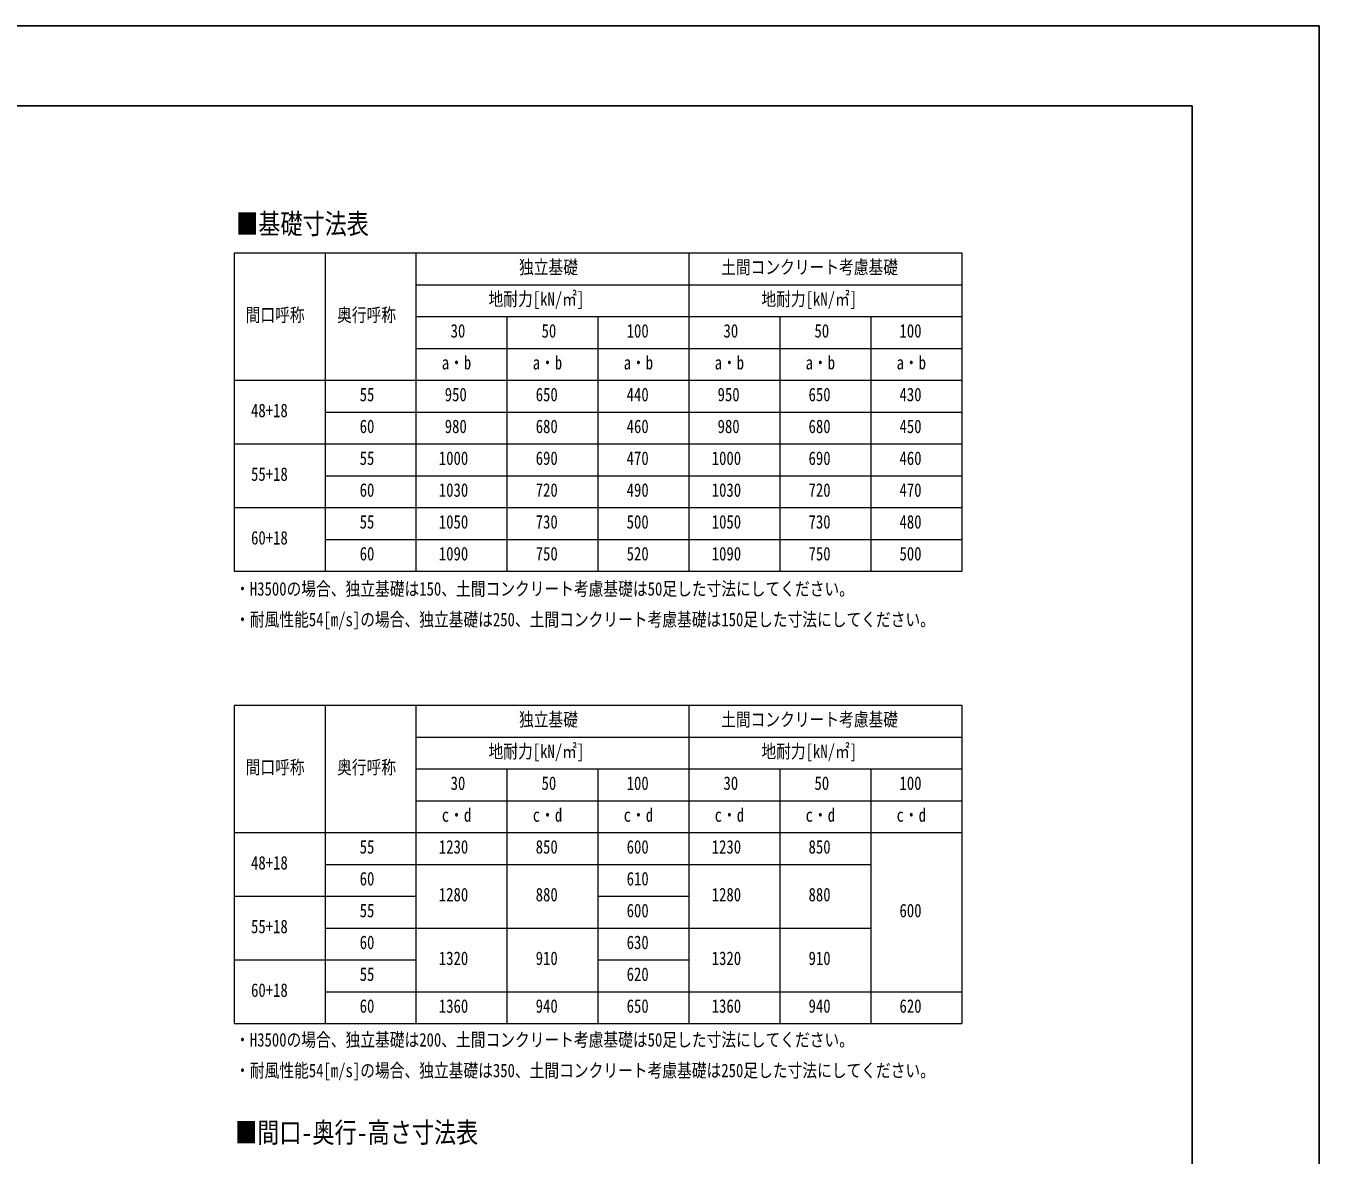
# Model space of a CAD drawing. Units: millimetres, scale not verified. Extents: x -18922 to 18922, y -13365 to 13365.
# Drawn here: x 4704 to 18922, y 950 to 13365 of the extents above; entities that cross this region are included whole.
import ezdxf
from ezdxf.enums import TextEntityAlignment as Align

# ---------------------------------------------------------------- set-up
doc = ezdxf.new("R2010")
doc.units = ezdxf.units.MM
doc.header["$LTSCALE"] = 50
doc.layers.add('0-1_TABLE1', color=7, linetype='Continuous', lineweight=18)
doc.layers.add('0-2_USER1', color=3, linetype='Continuous')
doc.layers.add('0-8_YKK_ZWAK', color=7, linetype='Continuous')
doc.styles.add('ＭＳ ゴシック', font='')
doc.styles.get('ＭＳ ゴシック').set_extended_font_data('MS Gothic')

msp = doc.modelspace()

# ---------------------------------------------------------------- linework, layer by layer
at = {"layer": '0-1_TABLE1'}
for p, q in [((6992.59, 10869.5), (14992.59, 10869.5)), ((6992.59, 10869.5), (6992.59, 7369.5)), ((7992.59, 10869.5), (7992.59, 7369.5)), ((8992.59, 10869.5), (8992.59, 7369.5)), ((11992.59, 10869.5), (11992.59, 7369.5)), ((14992.59, 10869.5), (14992.59, 7369.5)), ((8992.59, 10519.5), (14992.59, 10519.5)), ((8992.59, 10169.5), (14992.59, 10169.5)), ((9992.59, 10169.5), (9992.59, 7369.5)), ((10992.59, 10169.5), (10992.59, 7369.5)), ((12992.59, 10169.5), (12992.59, 7369.5)), ((13992.59, 10169.5), (13992.59, 7369.5)), ((8992.59, 9819.5), (14992.59, 9819.5)), ((6992.59, 9469.5), (14992.59, 9469.5)), ((7992.59, 9119.5), (14992.59, 9119.5)), ((6992.59, 8769.5), (14992.59, 8769.5)), ((7992.59, 8419.5), (14992.59, 8419.5)), ((6992.59, 8069.5), (14992.59, 8069.5)), ((7992.59, 7719.5), (14992.59, 7719.5)), ((6992.59, 5896.5), (14992.59, 5896.5)), ((6992.59, 5896.5), (6992.59, 2396.5)), ((7992.59, 5896.5), (7992.59, 2396.5)), ((8992.59, 5896.5), (8992.59, 2396.5)), ((11992.59, 5896.5), (11992.59, 2396.5)), ((14992.59, 5896.5), (14992.59, 2396.5)), ((8992.59, 5546.5), (14992.59, 5546.5)), ((8992.59, 5196.5), (14992.59, 5196.5)), ((9992.59, 5196.5), (9992.59, 2396.5)), ((10992.59, 5196.5), (10992.59, 2396.5)), ((12992.59, 5196.5), (12992.59, 2396.5)), ((13992.59, 5196.5), (13992.59, 2396.5)), ((8992.59, 4846.5), (14992.59, 4846.5)), ((6992.59, 4496.5), (14992.59, 4496.5)), ((7992.59, 4146.5), (13992.59, 4146.5)), ((6992.59, 3796.5), (8992.59, 3796.5)), ((10992.59, 3796.5), (11992.59, 3796.5)), ((7992.59, 3446.5), (13992.59, 3446.5)), ((6992.59, 3096.5), (8992.59, 3096.5)), ((10992.59, 3096.5), (11992.59, 3096.5)), ((7992.59, 2746.5), (14992.59, 2746.5))]:
    msp.add_line(p, q, dxfattribs=at)
for points in [[(6992.59, 7369.5), (7992.59, 7369.5), (14992.59, 7369.5)], [(6992.59, 2396.5), (7992.59, 2396.5), (14992.59, 2396.5)]]:
    msp.add_lwpolyline(points, dxfattribs=at)
at = {"layer": '0-8_YKK_ZWAK'}
for q in [(-17572.41, 12487.5), (17527.59, -11362.5)]:
    msp.add_line((17527.59, 12487.5), q, dxfattribs=at)
msp.add_lwpolyline([(-18922.5, -13365), (18922.5, -13365), (18922.5, 13365), (-18922.5, 13365)], close=True, dxfattribs=at)

# ---------------------------------------------------------------- texts
at = {"layer": '0-1_TABLE1', "style": 'ＭＳ ゴシック', "width": 0.8}
for s, p in [('独立基礎', (10125.39, 10593.25)), ('土間コンクリート考慮基礎', (12347.79, 10593.25)), ('地耐力[kN/㎡]', (9790.59, 10243.25)), ('地耐力[kN/㎡]', (12790.59, 10243.25)), ('間口呼称', (7119.99, 10068.25)), ('奥行呼称', (8125.39, 10068.25)), ('30', (9373.79, 9893.25)), ('50', (10373.79, 9893.25)), ('100', (11308.99, 9893.25)), ('30', (12373.79, 9893.25)), ('50', (13373.79, 9893.25)), ('100', (14308.99, 9893.25)), ('a・b', (9276.59, 9543.25)), ('a・b', (10276.59, 9543.25)), ('a・b', (11276.59, 9543.25)), ('a・b', (12276.59, 9543.25)), ('a・b', (13276.59, 9543.25)), ('a・b', (14276.59, 9543.25)), ('950', (9308.99, 9193.25)), ('650', (10308.99, 9193.25)), ('440', (11308.99, 9193.25)), ('950', (12308.99, 9193.25)), ('650', (13308.99, 9193.25)), ('430', (14308.99, 9193.25)), ('55', (8373.79, 9193.25)), ('48+18', (7179.39, 9018.25)), ('60', (8373.79, 8843.25)), ('980', (9308.99, 8843.25)), ('680', (10308.99, 8843.25)), ('460', (11308.99, 8843.25)), ('980', (12308.99, 8843.25)), ('680', (13308.99, 8843.25)), ('450', (14308.99, 8843.25)), ('55', (8373.79, 8493.25)), ('1000', (9244.19, 8493.25)), ('690', (10308.99, 8493.25)), ('470', (11308.99, 8493.25)), ('1000', (12244.19, 8493.25)), ('690', (13308.99, 8493.25)), ('460', (14308.99, 8493.25)), ('55+18', (7179.39, 8318.25)), ('60', (8373.79, 8143.25)), ('1030', (9244.19, 8143.25)), ('720', (10308.99, 8143.25)), ('490', (11308.99, 8143.25)), ('1030', (12244.19, 8143.25)), ('720', (13308.99, 8143.25)), ('470', (14308.99, 8143.25)), ('55', (8373.79, 7793.25)), ('1050', (9244.19, 7793.25)), ('730', (10308.99, 7793.25)), ('500', (11308.99, 7793.25)), ('1050', (12244.19, 7793.25)), ('730', (13308.99, 7793.25)), ('480', (14308.99, 7793.25)), ('60+18', (7179.39, 7618.25)), ('60', (8373.79, 7443.25)), ('1090', (9244.19, 7443.25)), ('750', (10308.99, 7443.25)), ('520', (11308.99, 7443.25)), ('1090', (12244.19, 7443.25)), ('750', (13308.99, 7443.25)), ('500', (14308.99, 7443.25)), ('独立基礎', (10125.39, 5620.25)), ('土間コンクリート考慮基礎', (12347.79, 5620.25)), ('地耐力[kN/㎡]', (9790.59, 5270.25)), ('地耐力[kN/㎡]', (12790.59, 5270.25)), ('間口呼称', (7119.99, 5095.25)), ('奥行呼称', (8125.39, 5095.25)), ('30', (9373.79, 4920.25)), ('50', (10373.79, 4920.25)), ('100', (11308.99, 4920.25)), ('30', (12373.79, 4920.25)), ('50', (13373.79, 4920.25)), ('100', (14308.99, 4920.25)), ('c・d', (9276.59, 4570.25)), ('c・d', (10276.59, 4570.25)), ('c・d', (11276.59, 4570.25)), ('c・d', (12276.59, 4570.25)), ('c・d', (13276.59, 4570.25)), ('c・d', (14276.59, 4570.25)), ('55', (8373.79, 4220.25)), ('1230', (9244.19, 4220.25)), ('850', (10308.99, 4220.25)), ('600', (11308.99, 4220.25)), ('1230', (12244.19, 4220.25)), ('850', (13308.99, 4220.25)), ('48+18', (7179.39, 4045.25)), ('60', (8373.79, 3870.25)), ('610', (11308.99, 3870.25)), ('1280', (9244.19, 3695.25)), ('880', (10308.99, 3695.25)), ('1280', (12244.19, 3695.25)), ('880', (13308.99, 3695.25)), ('55', (8373.79, 3520.25)), ('600', (11308.99, 3520.25)), ('600', (14308.99, 3520.25)), ('55+18', (7179.39, 3345.25)), ('60', (8373.79, 3170.25)), ('630', (11308.99, 3170.25)), ('1320', (9244.19, 2995.25)), ('910', (10308.99, 2995.25)), ('1320', (12244.19, 2995.25)), ('910', (13308.99, 2995.25)), ('55', (8373.79, 2820.25)), ('620', (11308.99, 2820.25)), ('60+18', (7179.39, 2645.25)), ('60', (8373.79, 2470.25)), ('1360', (9244.19, 2470.25)), ('940', (10308.99, 2470.25)), ('650', (11308.99, 2470.25)), ('1360', (12244.19, 2470.25)), ('940', (13308.99, 2470.25)), ('620', (14308.99, 2470.25))]:
    msp.add_text(s, height=148.5, dxfattribs=at).set_placement(p, align=Align.BOTTOM_LEFT)
at = {"layer": '0-2_USER1', "style": 'ＭＳ ゴシック', "width": 0.8}
for s, height, p in [('■基礎寸法表', 222.7, (7016.6, 11010.44)), ('・H3500の場合、独立基礎は150、土間コンクリート考慮基礎は50足した寸法にしてください。', 148.5, (7004.01, 7057.03)), ('・耐風性能54[m/s]の場合、独立基礎は250、土間コンクリート考慮基礎は150足した寸法にしてください。', 148.5, (7004.01, 6719.53)), ('・H3500の場合、独立基礎は200、土間コンクリート考慮基礎は50足した寸法にしてください。', 148.5, (7004.01, 2099.21)), ('・耐風性能54[m/s]の場合、独立基礎は350、土間コンクリート考慮基礎は250足した寸法にしてください。', 148.5, (7004.01, 1761.71)), ('■間口-奥行-高さ寸法表', 222.7, (7004.18, 1019.98))]:
    msp.add_text(s, height=height, dxfattribs=at).set_placement(p, align=Align.BOTTOM_LEFT)

doc.saveas('drawing.dxf')
